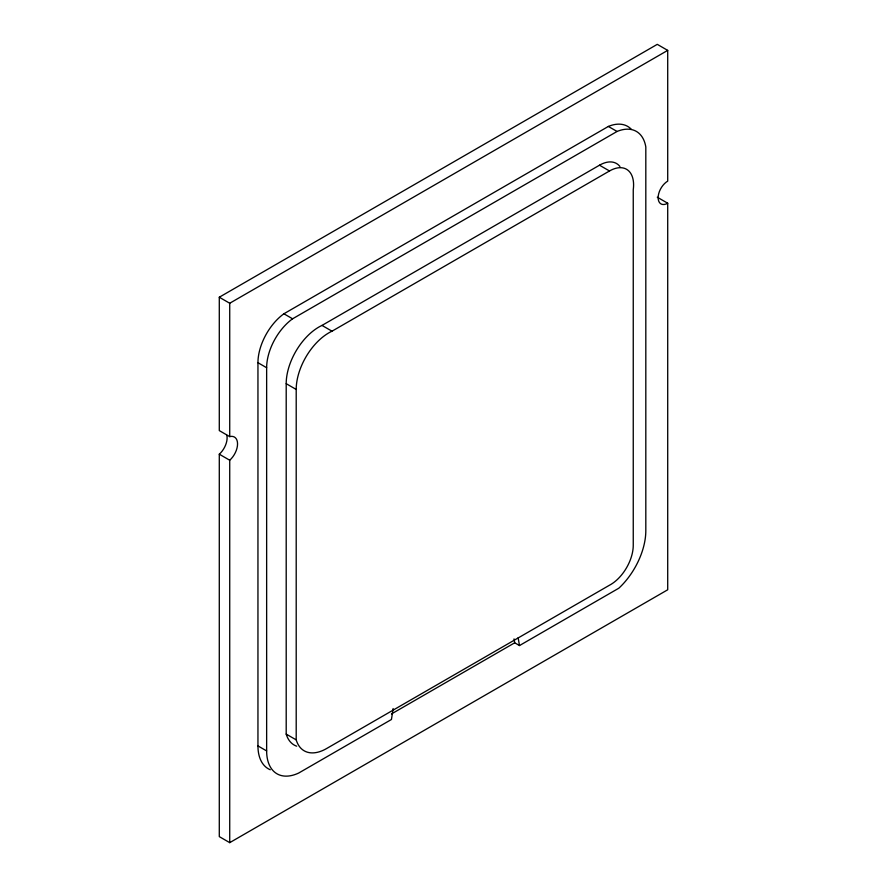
<?xml version="1.0" encoding="UTF-8"?>
<svg xmlns="http://www.w3.org/2000/svg" width="887" height="887" viewBox="0 0 887 887"><rect width="100%" height="100%" fill="white"/><g stroke="black" fill="none" stroke-linecap="round" stroke-linejoin="round"><path stroke-width="1.33" d="M393.141 708.536L391.444 719.49L298.708 773.032A49.949 28.839 -60 0 1 266.643 750.934L257.951 745.912L257.951 362.705A41.911 24.193 -60 0 1 283.895 313.776L608.36 126.442A47.998 27.708 -60 0 1 631.167 129.114M229.722 842.65L229.722 460.231A14.968 8.648 -60 0 0 237.55 443.91A14.968 8.648 -60 0 0 229.722 436.626L219.289 430.594L219.289 297.223L657.278 44.35L667.711 50.382L667.711 181.136A13.538 7.817 -60 0 0 658.143 197.712A13.538 7.817 -60 0 0 667.711 203.234L667.711 589.777L229.722 842.65L219.289 836.618L219.289 454.199A14.968 8.648 -60 0 0 226.861 435.384M219.289 297.223L229.722 303.254L667.711 50.382M266.643 750.934L266.643 367.728A41.911 24.193 -60 0 1 292.588 318.799L617.064 131.464A47.998 27.708 -60 0 1 645.814 146.998L645.814 530.703A53.619 30.956 -60 0 1 618.827 588.203L519.494 645.559L514.704 642.798L514.028 638.917M296.679 746.189A44.638 25.778 -60 0 1 286.202 734.103L286.202 383.672A46.235 26.699 -60 0 1 322.003 325.418L599.501 165.204A34.061 19.658 -60 0 1 619.946 166.512M296.203 739.88L296.203 389.448A46.235 26.699 -60 0 1 332.015 331.195L609.502 170.98A34.061 19.658 -60 0 1 633.251 189.707L633.251 545.283A32.132 18.549 -60 0 1 609.502 585.209L326.505 748.595A44.638 25.778 -60 0 1 296.203 739.88L286.202 734.103M391.444 713.957L514.704 642.798M608.36 126.442L617.064 131.464M657.278 197.202L667.711 203.234M599.501 165.204L609.502 170.98M322.003 325.418L332.015 331.195M283.895 313.776L292.588 318.799M257.951 362.705L266.643 367.728M286.202 383.672L296.203 389.448M219.289 454.199L229.722 460.231M518.141 637.797L519.494 645.559M229.722 303.254L229.722 436.626M270.291 769.761A49.949 28.839 -60 0 1 257.951 745.912"/></g></svg>
